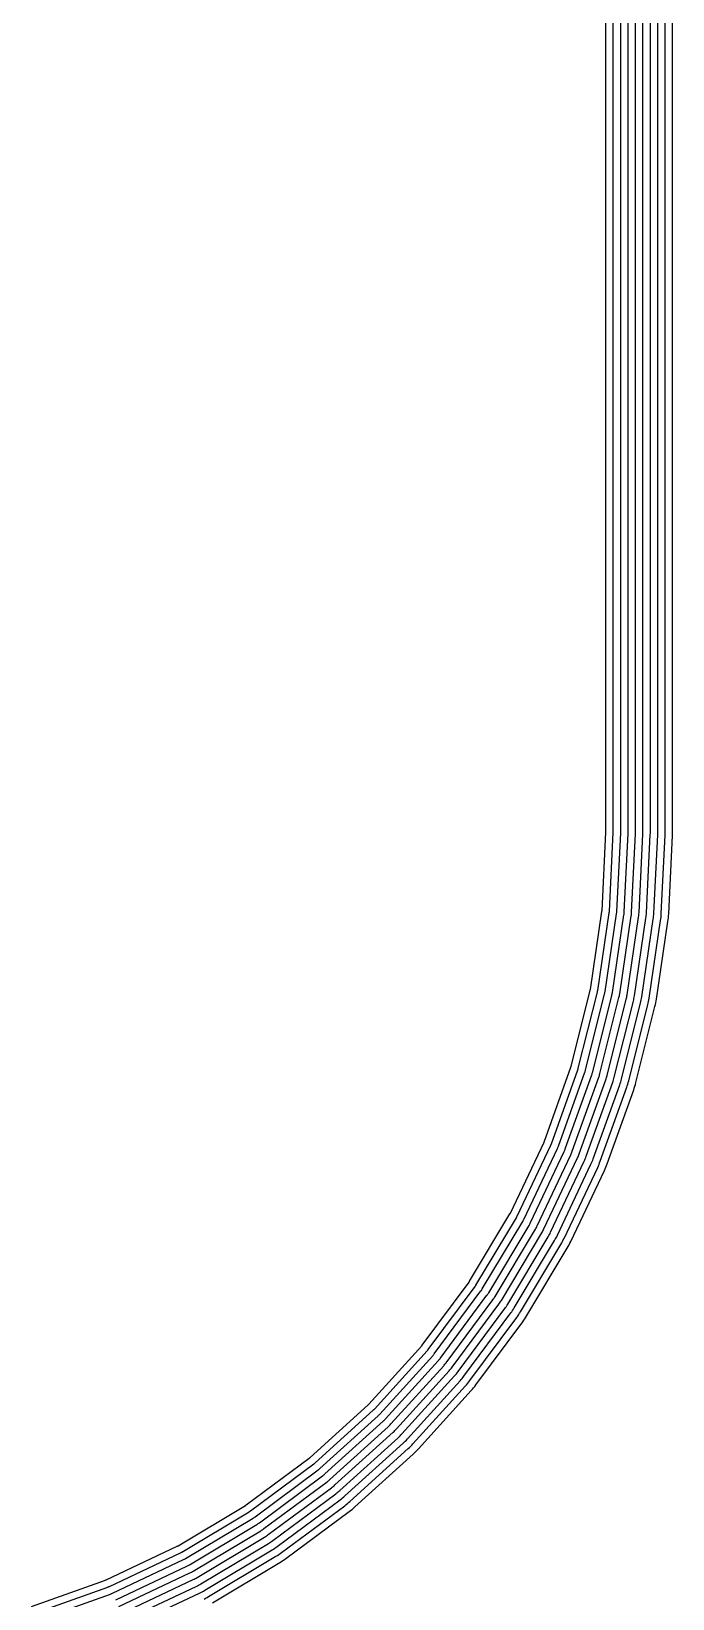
# Model space of a CAD drawing. Header units: metres. Extents: x 1.4 to 44.2, y 0.1 to 33.9.
# Drawn here: x 40.36 to 43.82, y 8.57 to 17.03 of the extents above; entities that cross this region are included whole.
import ezdxf

# ---------------------------------------------------------------- set-up
doc = ezdxf.new("R2010")
doc.units = ezdxf.units.M

msp = doc.modelspace()

# ---------------------------------------------------------------- linework, layer by layer
for points in [[(40.3593, 8.5279), (40.7583, 8.6706), (40.7594, 8.6711), (40.7606, 8.6715), (40.7617, 8.672), (40.7628, 8.6725), (41.1459, 8.8537), (41.147, 8.8542), (41.1481, 8.8548), (41.1491, 8.8554), (41.1502, 8.856), (41.5137, 9.0738), (41.5147, 9.0745), (41.5157, 9.0752), (41.5168, 9.0758), (41.5177, 9.0766), (41.8581, 9.329), (41.8591, 9.3297), (41.86, 9.3305), (41.861, 9.3313), (41.8619, 9.3321), (42.1759, 9.6167), (42.1768, 9.6175), (42.1777, 9.6184), (42.1785, 9.6192), (42.1793, 9.6201), (42.4639, 9.9341), (42.4647, 9.935), (42.4655, 9.936), (42.4663, 9.9369), (42.467, 9.9379), (42.7195, 10.2783), (42.7202, 10.2793), (42.7209, 10.2803), (42.7215, 10.2813), (42.7222, 10.2824), (42.94, 10.6458), (42.9407, 10.6469), (42.9412, 10.648), (42.9418, 10.649), (42.9423, 10.6501), (43.1235, 11.0332), (43.124, 11.0343), (43.1245, 11.0355), (43.125, 11.0366), (43.1254, 11.0377), (43.2682, 11.4367), (43.2686, 11.4379), (43.2689, 11.439), (43.2693, 11.4402), (43.2696, 11.4414), (43.3725, 11.8525), (43.3728, 11.8537), (43.3731, 11.8549), (43.3733, 11.8561), (43.3735, 11.8573), (43.4357, 12.2764), (43.4358, 12.2777), (43.436, 12.2789), (43.4361, 12.2801), (43.4362, 12.2813), (43.457, 12.7046), (43.457, 12.7058), (43.457, 12.707), (43.457, 21.343)], [(40.3728, 8.4902), (40.7718, 8.633), (40.7738, 8.6337), (40.7759, 8.6346), (40.7779, 8.6354), (40.7799, 8.6363), (41.163, 8.8175), (41.165, 8.8185), (41.1669, 8.8195), (41.1689, 8.8206), (41.1708, 8.8217), (41.5342, 9.0395), (41.5361, 9.0407), (41.538, 9.0419), (41.5398, 9.0431), (41.5416, 9.0444), (41.8819, 9.2969), (41.8837, 9.2982), (41.8854, 9.2996), (41.8871, 9.301), (41.8888, 9.3025), (42.2027, 9.587), (42.2044, 9.5885), (42.2059, 9.5901), (42.2075, 9.5917), (42.209, 9.5933), (42.4936, 9.9073), (42.495, 9.9089), (42.4964, 9.9106), (42.4978, 9.9123), (42.4992, 9.9141), (42.7516, 10.2544), (42.7529, 10.2562), (42.7541, 10.2581), (42.7553, 10.2599), (42.7565, 10.2618), (42.9743, 10.6253), (42.9755, 10.6272), (42.9765, 10.6291), (42.9775, 10.6311), (42.9785, 10.633), (43.1597, 11.0161), (43.1606, 11.0181), (43.1615, 11.0201), (43.1623, 11.0222), (43.1631, 11.0243), (43.3058, 11.4232), (43.3065, 11.4253), (43.3072, 11.4274), (43.3078, 11.4296), (43.3084, 11.4317), (43.4113, 11.8427), (43.4119, 11.8449), (43.4123, 11.8471), (43.4127, 11.8492), (43.4131, 11.8514), (43.4752, 12.2706), (43.4755, 12.2728), (43.4758, 12.275), (43.476, 12.2772), (43.4761, 12.2794), (43.4969, 12.7026), (43.497, 12.7048), (43.497, 12.707), (43.497, 21.343)], [(40.3863, 8.4525), (40.7852, 8.5953), (40.7882, 8.5964), (40.7912, 8.5976), (40.7941, 8.5989), (40.797, 8.6002), (41.1801, 8.7814), (41.183, 8.7828), (41.1858, 8.7842), (41.1886, 8.7858), (41.1913, 8.7874), (41.5548, 9.0052), (41.5575, 9.0069), (41.5602, 9.0086), (41.5628, 9.0104), (41.5654, 9.0123), (41.9058, 9.2647), (41.9083, 9.2667), (41.9108, 9.2687), (41.9132, 9.2707), (41.9156, 9.2728), (42.2296, 9.5574), (42.2319, 9.5596), (42.2342, 9.5618), (42.2365, 9.5641), (42.2386, 9.5664), (42.5232, 9.8804), (42.5253, 9.8828), (42.5274, 9.8852), (42.5294, 9.8877), (42.5313, 9.8903), (42.7837, 10.2306), (42.7856, 10.2332), (42.7874, 10.2358), (42.7891, 10.2385), (42.7908, 10.2412), (43.0087, 10.6047), (43.0103, 10.6074), (43.0118, 10.6102), (43.0133, 10.6131), (43.0147, 10.6159), (43.1958, 10.999), (43.1972, 11.0019), (43.1984, 11.0048), (43.1996, 11.0078), (43.2007, 11.0108), (43.3435, 11.4098), (43.3445, 11.4128), (43.3455, 11.4158), (43.3464, 11.4189), (43.3472, 11.422), (43.4501, 11.833), (43.4509, 11.8361), (43.4515, 11.8393), (43.4521, 11.8424), (43.4526, 11.8455), (43.5148, 12.2647), (43.5152, 12.2679), (43.5156, 12.271), (43.5159, 12.2742), (43.5161, 12.2774), (43.5369, 12.7006), (43.537, 12.7038), (43.537, 12.707), (43.537, 21.343)], [(40.8141, 8.564), (41.1972, 8.7452), (41.2009, 8.747), (41.2046, 8.7489), (41.2083, 8.751), (41.2119, 8.7531), (41.5754, 8.9709), (41.5789, 8.9731), (41.5824, 8.9754), (41.5859, 8.9777), (41.5892, 8.9802), (41.9296, 9.2326), (41.9329, 9.2351), (41.9362, 9.2377), (41.9394, 9.2404), (41.9425, 9.2432), (42.2565, 9.5278), (42.2595, 9.5306), (42.2625, 9.5335), (42.2654, 9.5365), (42.2683, 9.5396), (42.5528, 9.8535), (42.5556, 9.8567), (42.5583, 9.8599), (42.5609, 9.8631), (42.5634, 9.8664), (42.8158, 10.2068), (42.8183, 10.2102), (42.8206, 10.2136), (42.8229, 10.2171), (42.8251, 10.2207), (43.043, 10.5841), (43.0451, 10.5877), (43.0471, 10.5914), (43.049, 10.5951), (43.0508, 10.5988), (43.232, 10.9819), (43.2337, 10.9857), (43.2354, 10.9895), (43.2369, 10.9934), (43.2384, 10.9973), (43.3811, 11.3963), (43.3825, 11.4002), (43.3838, 11.4042), (43.3849, 11.4082), (43.386, 11.4123), (43.4889, 11.8233), (43.4899, 11.8274), (43.4908, 11.8314), (43.4915, 11.8355), (43.4922, 11.8397), (43.5544, 12.2588), (43.5549, 12.263), (43.5554, 12.2671), (43.5558, 12.2713), (43.556, 12.2754), (43.5768, 12.6987), (43.577, 12.7028), (43.577, 12.707), (43.577, 21.343)], [(40.8312, 8.5279), (41.2143, 8.709), (41.2189, 8.7113), (41.2235, 8.7137), (41.228, 8.7162), (41.2325, 8.7188), (41.5959, 8.9366), (41.6003, 8.9393), (41.6046, 8.9421), (41.6089, 8.945), (41.6131, 8.9481), (41.9534, 9.2005), (41.9575, 9.2036), (41.9615, 9.2068), (41.9655, 9.2101), (41.9693, 9.2136), (42.2833, 9.4981), (42.2871, 9.5016), (42.2908, 9.5052), (42.2944, 9.5089), (42.2979, 9.5127), (42.5825, 9.8267), (42.5859, 9.8305), (42.5892, 9.8345), (42.5924, 9.8385), (42.5955, 9.8426), (42.848, 10.183), (42.851, 10.1871), (42.8539, 10.1914), (42.8567, 10.1957), (42.8594, 10.2001), (43.0773, 10.5636), (43.0799, 10.568), (43.0824, 10.5725), (43.0847, 10.5771), (43.087, 10.5817), (43.2682, 10.9648), (43.2703, 10.9695), (43.2723, 10.9742), (43.2743, 10.979), (43.276, 10.9838), (43.4188, 11.3828), (43.4205, 11.3877), (43.422, 11.3926), (43.4235, 11.3976), (43.4248, 11.4025), (43.5277, 11.8136), (43.5289, 11.8186), (43.53, 11.8236), (43.531, 11.8287), (43.5318, 11.8338), (43.5939, 12.253), (43.5946, 12.2581), (43.5952, 12.2632), (43.5957, 12.2683), (43.596, 12.2735), (43.6168, 12.6967), (43.6169, 12.7019), (43.617, 12.707), (43.617, 21.343)], [(40.8483, 8.4917), (41.2314, 8.6729), (41.2369, 8.6756), (41.2424, 8.6784), (41.2477, 8.6814), (41.253, 8.6844), (41.6165, 8.9023), (41.6217, 8.9055), (41.6269, 8.9089), (41.6319, 8.9123), (41.6369, 8.9159), (41.9772, 9.1684), (41.9821, 9.1721), (41.9869, 9.1759), (41.9916, 9.1799), (41.9962, 9.1839), (42.3102, 9.4685), (42.3147, 9.4727), (42.3191, 9.4769), (42.3234, 9.4813), (42.3275, 9.4858), (42.6121, 9.7998), (42.6162, 9.8044), (42.6201, 9.8091), (42.624, 9.8139), (42.6277, 9.8188), (42.8801, 10.1591), (42.8837, 10.1641), (42.8872, 10.1692), (42.8905, 10.1743), (42.8937, 10.1795), (43.1116, 10.543), (43.1147, 10.5483), (43.1176, 10.5537), (43.1205, 10.5591), (43.1231, 10.5646), (43.3043, 10.9477), (43.3069, 10.9533), (43.3093, 10.9589), (43.3116, 10.9646), (43.3137, 10.9704), (43.4565, 11.3693), (43.4585, 11.3751), (43.4603, 11.381), (43.462, 11.3869), (43.4636, 11.3928), (43.5666, 11.8039), (43.568, 11.8098), (43.5692, 11.8158), (43.5704, 11.8219), (43.5713, 11.8279), (43.6335, 12.2471), (43.6343, 12.2532), (43.635, 12.2593), (43.6355, 12.2654), (43.6359, 12.2715), (43.6567, 12.6947), (43.6569, 12.7009), (43.657, 12.707), (43.657, 21.343)], [(40.8654, 8.4555), (41.2485, 8.6367), (41.2549, 8.6398), (41.2612, 8.6431), (41.2674, 8.6466), (41.2736, 8.6501), (41.6371, 8.868), (41.6431, 8.8717), (41.6491, 8.8756), (41.6549, 8.8796), (41.6607, 8.8838), (42.0011, 9.1362), (42.0067, 9.1405), (42.0123, 9.145), (42.0177, 9.1496), (42.0231, 9.1543), (42.3371, 9.4388), (42.3423, 9.4437), (42.3474, 9.4487), (42.3523, 9.4538), (42.3572, 9.459), (42.6417, 9.773), (42.6465, 9.7783), (42.651, 9.7837), (42.6555, 9.7893), (42.6598, 9.7949), (42.9122, 10.1353), (42.9164, 10.1411), (42.9204, 10.1469), (42.9243, 10.1529), (42.928, 10.159), (43.1459, 10.5224), (43.1495, 10.5286), (43.1529, 10.5348), (43.1562, 10.5411), (43.1593, 10.5475), (43.3405, 10.9306), (43.3434, 10.9371), (43.3462, 10.9436), (43.3489, 10.9502), (43.3514, 10.9569), (43.4941, 11.3559), (43.4964, 11.3626), (43.4986, 11.3694), (43.5006, 11.3762), (43.5024, 11.3831), (43.6054, 11.7941), (43.607, 11.8011), (43.6085, 11.808), (43.6098, 11.815), (43.6109, 11.8221), (43.6731, 12.2412), (43.674, 12.2483), (43.6748, 12.2553), (43.6754, 12.2624), (43.6759, 12.2695), (43.6967, 12.6928), (43.6969, 12.6999), (43.697, 12.707), (43.697, 21.343)], [(40.8825, 8.4194), (41.2656, 8.6006), (41.2729, 8.6041), (41.2801, 8.6078), (41.2872, 8.6117), (41.2942, 8.6158), (41.6576, 8.8337), (41.6645, 8.8379), (41.6713, 8.8423), (41.678, 8.8469), (41.6845, 8.8517), (42.0249, 9.1041), (42.0313, 9.109), (42.0377, 9.1141), (42.0439, 9.1193), (42.0499, 9.1246), (42.3639, 9.4092), (42.3698, 9.4147), (42.3756, 9.4204), (42.3813, 9.4262), (42.3868, 9.4321), (42.6714, 9.7461), (42.6768, 9.7522), (42.682, 9.7584), (42.687, 9.7647), (42.6919, 9.7711), (42.9444, 10.1115), (42.9491, 10.118), (42.9537, 10.1247), (42.9581, 10.1315), (42.9623, 10.1384), (43.1802, 10.5019), (43.1843, 10.5089), (43.1882, 10.516), (43.1919, 10.5231), (43.1955, 10.5304), (43.3766, 10.9135), (43.38, 10.9209), (43.3832, 10.9283), (43.3862, 10.9358), (43.389, 10.9434), (43.5318, 11.3424), (43.5344, 11.35), (43.5369, 11.3578), (43.5391, 11.3655), (43.5412, 11.3734), (43.6442, 11.7844), (43.646, 11.7923), (43.6477, 11.8002), (43.6492, 11.8082), (43.6505, 11.8162), (43.7126, 12.2354), (43.7137, 12.2434), (43.7146, 12.2514), (43.7153, 12.2595), (43.7158, 12.2676), (43.7366, 12.6908), (43.7369, 12.6989), (43.737, 12.707), (43.737, 21.343)], [(41.2909, 8.5684), (41.2989, 8.5726), (41.3069, 8.5769), (41.3147, 8.5815), (41.6782, 8.7994), (41.6859, 8.8041), (41.6935, 8.8091), (41.701, 8.8142), (41.7084, 8.8195), (42.0487, 9.072), (42.056, 9.0775), (42.063, 9.0831), (42.07, 9.089), (42.0768, 9.095), (42.3908, 9.3796), (42.3974, 9.3858), (42.4039, 9.3921), (42.4103, 9.3986), (42.4165, 9.4052), (42.701, 9.7192), (42.707, 9.726), (42.7129, 9.733), (42.7186, 9.7401), (42.7241, 9.7473), (42.9765, 10.0877), (42.9818, 10.095), (42.9869, 10.1025), (42.9919, 10.1101), (42.9967, 10.1178), (43.2145, 10.4813), (43.2191, 10.4891), (43.2235, 10.4971), (43.2276, 10.5052), (43.2316, 10.5133), (43.4128, 10.8964), (43.4166, 10.9046), (43.4202, 10.913), (43.4235, 10.9214), (43.4267, 10.9299), (43.5695, 11.3289), (43.5724, 11.3375), (43.5751, 11.3462), (43.5777, 11.3549), (43.58, 11.3637), (43.683, 11.7747), (43.6851, 11.7835), (43.6869, 11.7924), (43.6886, 11.8014), (43.69, 11.8103), (43.7522, 12.2295), (43.7534, 12.2385), (43.7544, 12.2475), (43.7552, 12.2566), (43.7558, 12.2656), (43.7766, 12.6889), (43.7769, 12.6979), (43.777, 12.707), (43.777, 21.343)], [(41.3353, 8.5472), (41.6987, 8.7651), (41.7073, 8.7703), (41.7157, 8.7758), (41.724, 8.7815), (41.7322, 8.7874), (42.0726, 9.0398), (42.0806, 9.0459), (42.0884, 9.0522), (42.0961, 9.0587), (42.1037, 9.0654), (42.4176, 9.3499), (42.425, 9.3568), (42.4322, 9.3638), (42.4392, 9.371), (42.4461, 9.3784), (42.7307, 9.6924), (42.7373, 9.6999), (42.7438, 9.7076), (42.7501, 9.7155), (42.7562, 9.7235), (43.0086, 10.0638), (43.0145, 10.072), (43.0202, 10.0803), (43.0257, 10.0887), (43.031, 10.0973), (43.2488, 10.4607), (43.2539, 10.4694), (43.2587, 10.4782), (43.2634, 10.4872), (43.2678, 10.4962), (43.449, 10.8793), (43.4532, 10.8884), (43.4571, 10.8977), (43.4609, 10.907), (43.4644, 10.9165), (43.6071, 11.3154), (43.6104, 11.325), (43.6134, 11.3345), (43.6162, 11.3442), (43.6188, 11.3539), (43.7218, 11.765), (43.7241, 11.7748), (43.7262, 11.7846), (43.728, 11.7945), (43.7296, 11.8045), (43.7918, 12.2236), (43.7931, 12.2336), (43.7942, 12.2436), (43.7951, 12.2536), (43.7957, 12.2637), (43.8165, 12.6869), (43.8169, 12.697), (43.817, 12.707), (43.817, 21.343)]]:
    msp.add_lwpolyline(points)

doc.saveas('drawing.dxf')
